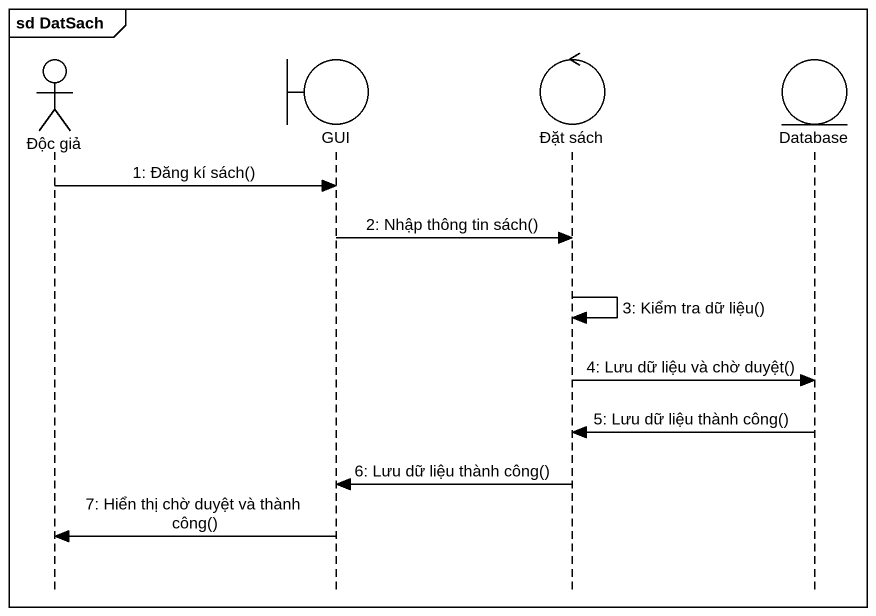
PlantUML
@startuml
mainframe sd DatSach
hide footbox
actor "Độc giả" as Độc_giả
boundary GUI
control "Đặt sách" as Đặt_sách
entity "Database" as Database_

Độc_giả -> GUI : 1: Đăng kí sách()
GUI -> Đặt_sách : 2: Nhập thông tin sách()
Đặt_sách -> Đặt_sách : 3: Kiểm tra dữ liệu()
Đặt_sách -> Database_ : 4: Lưu dữ liệu và chờ duyệt()
Database_ -> Đặt_sách : 5: Lưu dữ liệu thành công()
Đặt_sách -> GUI : 6: Lưu dữ liệu thành công()
GUI -> Độc_giả : 7: Hiển thị chờ duyệt và thành công()
@enduml
